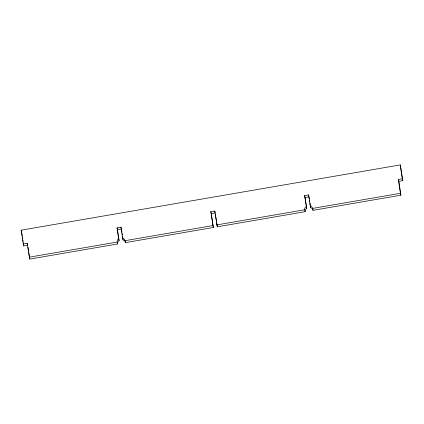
<?xml version="1.0" encoding="UTF-8"?>
<svg xmlns="http://www.w3.org/2000/svg" width="424" height="424" viewBox="0 0 424 424"><rect width="100%" height="100%" fill="white"/><g stroke="black" fill="none" stroke-linecap="round" stroke-linejoin="round"><path stroke-width="0.64" d="M117.029 227.868L117.506 229.776L121.455 229.098L120.978 227.19L117.029 227.868L118.619 238.733A4.012 3.498 -14.1 0 0 117.098 241.161L117.581 243.97L29.717 259.091L27.194 243.334L23.246 244.012L21.2 230.163L400.277 164.91L402.8 180.666L398.851 181.345L398.375 179.442L402.323 178.764L402.8 180.666M117.581 243.97L117.575 243.063A4.012 3.498 -14.1 0 1 119.096 240.636L117.506 229.776M210.808 211.73L214.756 211.046L215.238 212.954L211.29 213.632L210.808 211.73L213.336 227.487L125.472 242.608A4.012 3.498 -14.1 0 0 123.946 240.35L123.061 239.952L122.578 238.044L120.978 227.19M214.756 211.046L217.284 226.803L305.142 211.682A4.012 3.498 -14.1 0 1 306.674 208.343L304.591 195.586L308.539 194.902L308.858 196.174M23.246 244.012L23.723 245.92L27.671 245.236L27.194 243.334M304.591 195.586L305.068 197.489L309.017 196.81L309.303 198.724M29.24 257.188L117.098 242.062M122.578 238.044L123.463 238.447A4.012 3.498 -14.1 0 1 124.995 240.689L212.853 225.579M216.802 224.9L304.66 209.779A4.012 3.498 -14.1 0 1 306.192 206.44M310.14 205.757A4.012 3.498 -14.1 0 1 312.557 208.417L400.415 193.296L400.897 195.199L313.039 210.32A4.012 3.498 -14.1 0 0 310.622 207.665L308.539 194.902M312.557 208.417L313.039 210.32M304.66 209.779L305.142 211.682M124.995 240.705L125.472 242.608M118.63 238.728L119.107 240.631M21.2 230.163L22.239 235.845M400.277 164.91L402.323 178.764M398.851 181.345L400.897 195.199M398.375 179.442L400.415 193.296M309.488 200.001L309.774 201.919M309.96 203.191L310.622 207.665M305.068 197.489L306.674 208.343M215.424 214.21L215.609 215.472M215.795 216.733L216.447 221.137M216.632 222.399L217.284 226.803M211.29 213.632L213.336 227.487M121.646 230.375L121.927 232.288M122.117 233.566L122.303 234.843M122.494 236.12L123.061 239.952M27.952 247.128L28.604 251.533M28.79 252.794L29.717 259.091M22.424 237.101L22.7 238.993M22.891 240.249L23.076 241.51M23.262 242.772L23.723 245.92"/></g></svg>
